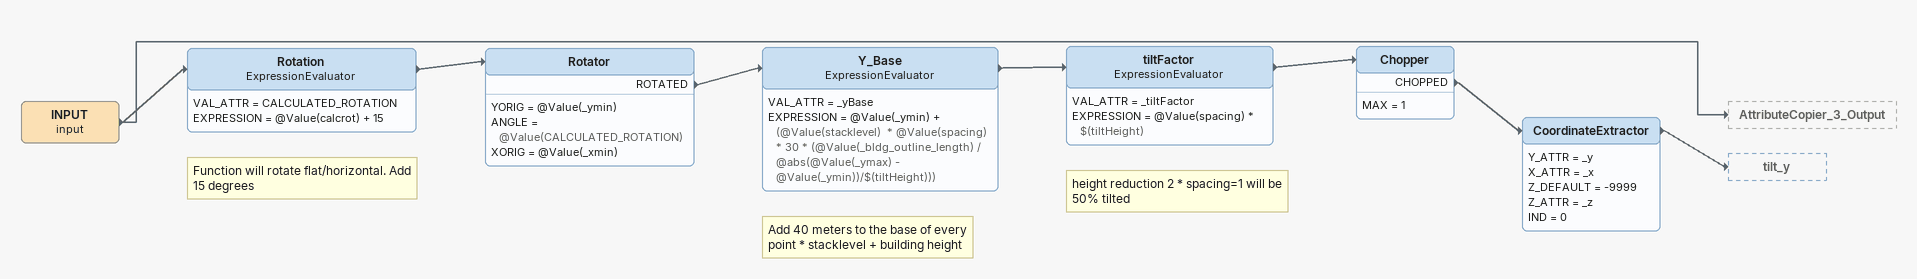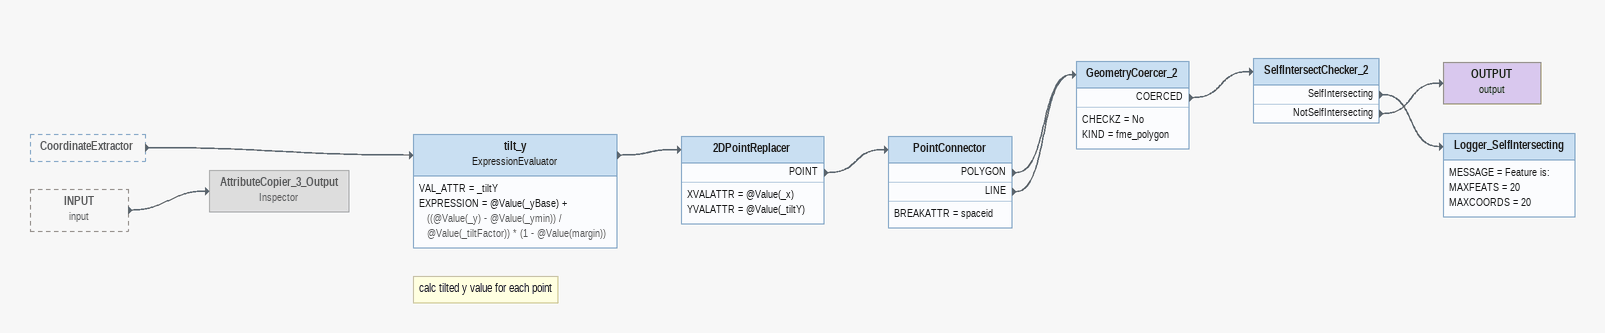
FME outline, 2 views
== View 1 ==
INPUT (input)
    -> AttributeCopier_3_Output
    -> Rotation
Note: Function will rotate flat/horizontal. Add 15 degrees
Rotation: ExpressionEvaluator
    VAL_ATTR = CALCULATED_ROTATION
    EXPRESSION = @Value(calcrot) + 15
    -> Rotator
Rotator
    YORIG = @Value(_ymin)
    ANGLE = @Value(CALCULATED_ROTATION)
    XORIG = @Value(_xmin)
    ROTATED -> Y_Base
Note: Add 40 meters to the base of every point * stacklevel + building height
Y_Base: ExpressionEvaluator
    VAL_ATTR = _yBase
    EXPRESSION = @Value(_ymin) + (@Value(stacklevel)  * @Value(spacing)  * 30 * (@Value(_bldg_outline_length) / @abs(@Value(_ymax) - @Value(_ymin))/$(tiltHeight)))
    -> tiltFactor
Note: height reduction 2 * spacing=1 will be 50% tilted
tiltFactor: ExpressionEvaluator
    VAL_ATTR = _tiltFactor
    EXPRESSION = @Value(spacing) * $(tiltHeight)
    -> Chopper
Chopper
    MAX = 1
    CHOPPED -> CoordinateExtractor
CoordinateExtractor
    Y_ATTR = _y
    X_ATTR = _x
    Z_DEFAULT = -9999
    Z_ATTR = _z
    IND = 0
    -> tilt_y

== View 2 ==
CoordinateExtractor [outside]
    -> tilt_y
INPUT (input) [outside]
    -> AttributeCopier_3_Output
Note: calc tilted y value for each point
tilt_y: ExpressionEvaluator
    VAL_ATTR = _tiltY
    EXPRESSION = @Value(_yBase) + ((@Value(_y) - @Value(_ymin)) / @Value(_tiltFactor)) * (1 - @Value(margin))
    -> 2DPointReplacer
2DPointReplacer
    XVALATTR = @Value(_x)
    YVALATTR = @Value(_tiltY)
    POINT -> PointConnector
PointConnector
    BREAKATTR = spaceid
    POLYGON -> GeometryCoercer_2
    LINE -> GeometryCoercer_2
GeometryCoercer_2
    CHECKZ = No
    KIND = fme_polygon
    COERCED -> SelfIntersectChecker_2
SelfIntersectChecker_2
    SelfIntersecting -> Logger_SelfIntersecting
    NotSelfIntersecting -> OUTPUT (output)
OUTPUT (output)
Logger_SelfIntersecting
    MESSAGE = Feature is:
    MAXFEATS = 20
    MAXCOORDS = 20
AttributeCopier_3_Output: Inspector [off]
